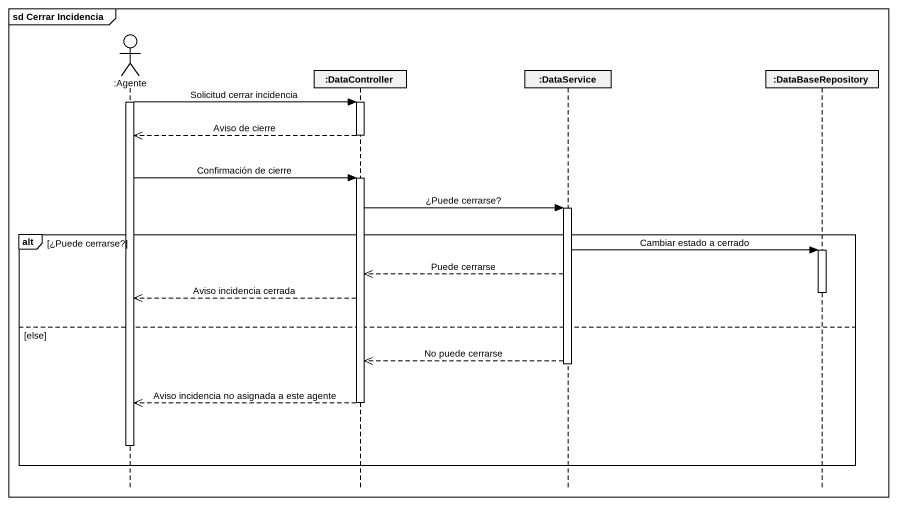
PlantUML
@startuml
mainframe sd Cerrar Incidencia
hide footbox
actor ":Agente" as Agente
participant ":DataController" as DataController
participant ":DataService" as DataService
participant ":DataBaseRepository" as DataBaseRepository

activate Agente
Agente -> DataController : Solicitud cerrar incidencia
activate DataController
DataController -->> Agente : Aviso de cierre
deactivate DataController
Agente -> DataController : Confirmación de cierre
activate DataController
DataController -> DataService : ¿Puede cerrarse?
activate DataService
alt ¿Puede cerrarse?
  DataService -> DataBaseRepository : Cambiar estado a cerrado
  activate DataBaseRepository
  DataService -->> DataController : Puede cerrarse
  deactivate DataBaseRepository
  DataController -->> Agente : Aviso incidencia cerrada
else else
  DataService -->> DataController : No puede cerrarse
  deactivate DataService
  DataController -->> Agente : Aviso incidencia no asignada a este agente
  deactivate DataController
  deactivate Agente
end
@enduml
